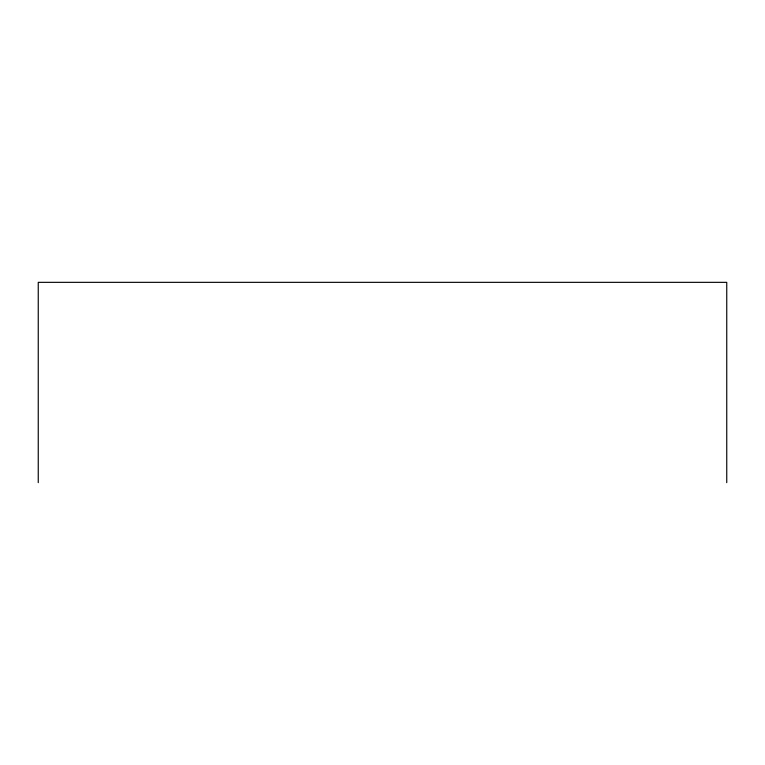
<?xml version="1.0" encoding="UTF-8"?>
<svg xmlns="http://www.w3.org/2000/svg" width="765" height="765" viewBox="0 0 765 765"><rect width="100%" height="100%" fill="white"/><g stroke="black" fill="none" stroke-linecap="round" stroke-linejoin="round"><path stroke-width="1.15" d="M726.75 482.658L726.75 282.342L38.25 282.342L38.25 482.658"/></g></svg>
